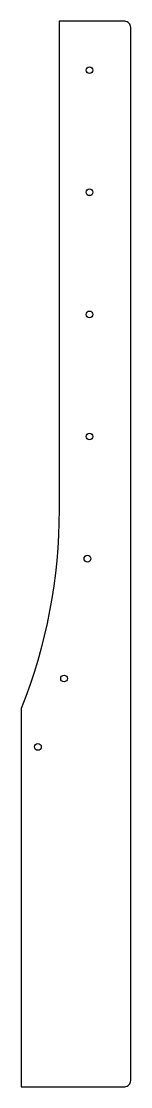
# Model space of a CAD drawing. Header units: millimetres. Extents: x 410 to 500, y -472 to 400.
import ezdxf

# ---------------------------------------------------------------- set-up
doc = ezdxf.new("R2010")
doc.units = ezdxf.units.MM

msp = doc.modelspace()

# ---------------------------------------------------------------- linework, layer by layer
msp.add_lwpolyline([(495, -472.32, 0.414214), (500, -467.32), (500, 395, 0.414214), (495, 400), (441.1, 400), (441.1, 0, -0.094721), (410, -162.69), (410, -472.32)], format="xyb", close=True)
for centre in [(466.1, 360), (466.1, 260), (466.1, 160), (466.1, 60), (464.38, -39.99), (445.16, -138.12), (423.73, -194.16)]:
    msp.add_circle(centre, 2.75)

doc.saveas('drawing.dxf')
